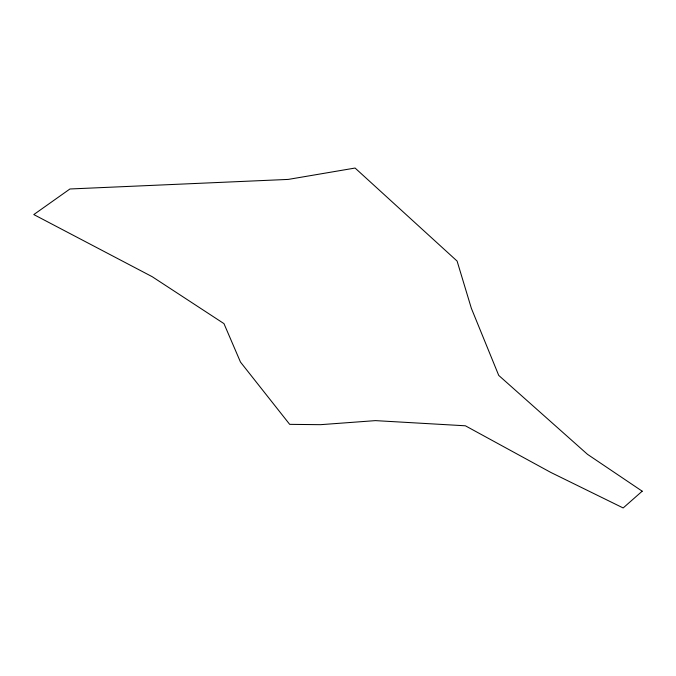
<?xml version="1.0" encoding="UTF-8"?>
<svg xmlns="http://www.w3.org/2000/svg" width="676" height="676" viewBox="0 0 676 676"><rect width="100%" height="100%" fill="white"/><g stroke="black" fill="none" stroke-linecap="round" stroke-linejoin="round"><path stroke-width="1.01" d="M642.2 491.19L623.171 507.955L550.805 472.431L465.384 425.795L375.459 420.624L320.483 424.68L289.683 424.351L240.479 362.074L223.967 323.618L152.168 276.678L33.8 214.571L69.932 188.984L288.263 179.41L355.086 168.045L457.094 261.071L471.358 308.315L498.727 375.4L587.469 454.306L642.2 491.19"/></g></svg>
